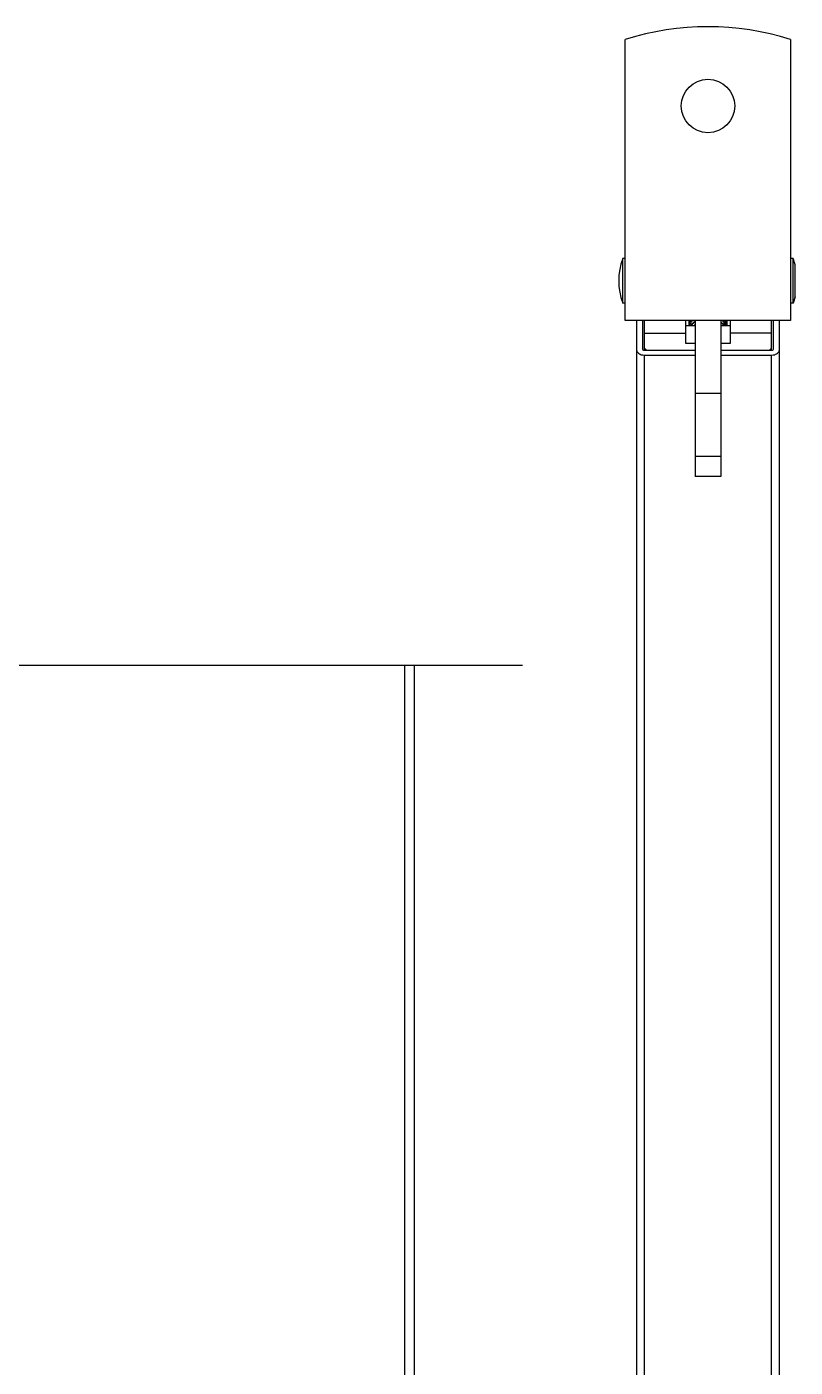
# Model space of a CAD drawing. Extents: x 185245 to 1992634, y -19957 to 755165.
# Drawn here: x 1879905 to 1881006, y 567198 to 569119 of the extents above; entities that cross this region are included whole.
import ezdxf

# ---------------------------------------------------------------- set-up
doc = ezdxf.new("R2010")
doc.units = 0
doc.header["$LTSCALE"] = 1000
doc.header["$MEASUREMENT"] = 0
doc.layers.add('02___PRT_ALL_AXES', color=7, linetype='Continuous')

msp = doc.modelspace()

# ---------------------------------------------------------------- linework, layer by layer
at = {"color": 0, "linetype": 'Continuous'}
for p, q in [((1880762.5, 568698.5), (1880762.5, 569101.3)), ((1880999.4, 569101.3), (1880999.4, 568698.5)), ((1880762.5, 568787.3), (1880758.9, 568787.3)), ((1881003.1, 568787.3), (1880999.4, 568787.3)), ((1880762.5, 568723.5), (1880758.9, 568723.5)), ((1881003.1, 568723.5), (1880999.4, 568723.5)), ((1880999.4, 568698.5), (1880762.5, 568698.5)), ((1880778.5, 568698.5), (1880778.5, 565832)), ((1880787.6, 568657.1), (1880787.6, 568698.5)), ((1880789.9, 568655.4), (1880789.9, 568698.5)), ((1880849.1, 568665.4), (1880849.1, 568698.5)), ((1880862.8, 568698.5), (1880862.8, 568475)), ((1880899.2, 568698.5), (1880899.2, 568475)), ((1880912.9, 568698.5), (1880912.9, 568665.4)), ((1880972.1, 568655.4), (1880972.1, 568698.5)), ((1880974.4, 568698.5), (1880974.4, 568657.1)), ((1880983.5, 565832), (1880983.5, 568698.5)), ((1880789.9, 568680.6), (1880849.1, 568680.6)), ((1880908.3, 568690.9), (1880908.3, 568690.9)), ((1880972.1, 568680.6), (1880912.9, 568680.6)), ((1880862.8, 568655.4), (1880789.9, 568655.4)), ((1880789.9, 565828.9), (1880789.9, 568649)), ((1880789.9, 568649), (1880862.8, 568649)), ((1880972.1, 568655.4), (1880899.2, 568655.4)), ((1880899.2, 568649), (1880972.1, 568649)), ((1880972.1, 565828.9), (1880972.1, 568649)), ((1880899.2, 568594), (1880862.8, 568594)), ((1880899.2, 568503.8), (1880862.8, 568503.8)), ((1880899.2, 568475), (1880862.8, 568475))]:
    msp.add_line(p, q, dxfattribs=at)
at = {"color": 7, "linetype": 'Continuous'}
for p, q in [((1879616, 568204.4), (1880615.1, 568204.4)), ((1880446.3, 568204.4), (1880446.3, 564564.6)), ((1880459.9, 568204.4), (1880459.9, 564564.6))]:
    msp.add_line(p, q, dxfattribs=at)
at = {"color": 0, "linetype": 'Continuous'}
for centre, radius, start, end in [((1880881, 568724.8), 394.7, 72.5364, 107.4636), ((1880866.2, 568698.2), 12.5, 178.8134, 179.9997), ((1880866.3, 568697.2), 12.6, 175.6608, 179.9953), ((1880866.3, 568697.2), 12.7, 180.0261, 188.8295), ((1880866.3, 568693.4), 12.7, 171.1911, 179.9741), ((1880866.3, 568697.2), 12.7, 174.401, 175.6635), ((1880866.7, 568693.3), 13.1, 164.6083, 171.1845), ((1880867, 568693.2), 13.3, 163.5974, 164.6218), ((1880867.4, 568693.1), 13.8, 157.0287, 163.5614), ((1880884.3, 568673.1), 26.8, 54.584, 55.9763), ((1880892.7, 568690.8), 15.6, 14.2329, 17.4998), ((1880893.1, 568694.8), 15.2, 9.4059, 14.0602), ((1880893.1, 568690.9), 15.2, 7.342, 14.2378), ((1880893.2, 568695.7), 15.1, 7.5196, 10.3775), ((1880893.4, 568694.8), 15, 3.7181, 9.4047), ((1880893.4, 568699.7), 14.9, 352.4837, 355.3612), ((1880893.5, 568695.8), 14.9, 0.0172, 7.5261), ((1880893.5, 568694.8), 14.9, 352.2882, 359.9823), ((1880893.6, 568694.8), 14.8, 0.0033, 3.71), ((1880866.3, 568692.4), 12.6, 175.6605, 179.9953), ((1880866.3, 568692.4), 12.7, 180.0139, 186.93), ((1880866.8, 568688.5), 13.1, 164.6598, 169.3157), ((1880867, 568688.4), 13.3, 163.5953, 164.6668), ((1880874.8, 568672.3), 23.6, 122.8181, 127.9395), ((1880875.5, 568670.2), 24.9, 121.7583, 123.8494), ((1880875.7, 568670.8), 25.4, 120.9338, 122.8546), ((1880875.9, 568669.6), 25.6, 120.8557, 121.764), ((1880884.2, 568669.1), 27, 55.3596, 55.974), ((1880884.4, 568669.4), 26.5, 54.0186, 55.3617), ((1880893.5, 568690.9), 14.9, 0.0162, 7.3323)]:
    msp.add_arc(centre, radius, start, end, dxfattribs=at)
for points, knots in [([(1880855.2, 568698.5), (1880855, 568698.1), (1880854.2, 568696.4), (1880853.8, 568694.7), (1880853.7, 568693.3)], [0, 0, 0, 0, 0.256497, 1, 1, 1, 1]), ([(1880858.9, 568698.5), (1880857.8, 568697.4), (1880855.8, 568695.1), (1880854.5, 568692.3), (1880854.1, 568690.9)], [0, 0, 0, 0, 0.519467, 1, 1, 1, 1]), ([(1880854.2, 568692.2), (1880854.3, 568692.7), (1880855.2, 568695), (1880856.6, 568697.1), (1880857.9, 568698.5)], [0, 0, 0, 0, 0.239996, 1, 1, 1, 1]), ([(1880855.8, 568690.9), (1880856.2, 568691.5), (1880858.1, 568694.1), (1880860.6, 568696.2), (1880862.7, 568697.4)], [0, 0, 0, 0, 0.235297, 1, 1, 1, 1]), ([(1880862.7, 568696.4), (1880862.1, 568696.1), (1880859.7, 568694.5), (1880857.7, 568692.6), (1880856.5, 568690.9)], [0, 0, 0, 0, 0.26441, 1, 1, 1, 1]), ([(1880899.3, 568696.3), (1880899.9, 568695.9), (1880902, 568694.4), (1880903.8, 568692.5), (1880905, 568690.9)], [0, 0, 0, 0, 0.260528, 1, 1, 1, 1]), ([(1880904.3, 568690.9), (1880903.9, 568691.3), (1880902.6, 568692.8), (1880901.1, 568694.1), (1880899.8, 568694.9)], [0, 0, 0, 0, 0.242618, 1, 1, 1, 1]), ([(1880907.2, 568690.9), (1880906.9, 568691.6), (1880905.5, 568694.5), (1880903.4, 568696.9), (1880901.5, 568698.5)], [0, 0, 0, 0, 0.238978, 1, 1, 1, 1]), ([(1880902.6, 568698.5), (1880903.1, 568697.9), (1880905.2, 568695.7), (1880906.8, 568693), (1880907.5, 568690.9)], [0, 0, 0, 0, 0.263007, 1, 1, 1, 1]), ([(1880908.3, 568690.9), (1880908.2, 568692.2), (1880907.7, 568694.9), (1880906.5, 568697.3), (1880905.8, 568698.5)], [0, 0, 0, 0, 0.49066, 1, 1, 1, 1]), ([(1880906.3, 568698.5), (1880906.5, 568698.2), (1880907, 568697.3), (1880907.4, 568696.3), (1880907.6, 568695.5)], [0, 0, 0, 0, 0.253666, 1, 1, 1, 1]), ([(1880778.5, 568657.1), (1880778.5, 568655.4), (1880780.2, 568651.9), (1880783.5, 568650.2), (1880785.4, 568649.6)], [0, 0, 0, 0, 0.452141, 1, 1, 1, 1]), ([(1880789.9, 568655.4), (1880789.6, 568655.4), (1880788.6, 568655.5), (1880787.6, 568656.4), (1880787.6, 568657.1)], [0, 0, 0, 0, 0.29846, 1, 1, 1, 1]), ([(1880974.4, 568657.1), (1880974.4, 568656.4), (1880973.3, 568655.5), (1880972.4, 568655.4), (1880972.1, 568655.4)], [0, 0, 0, 0, 0.70154, 1, 1, 1, 1]), ([(1880976.6, 568649.6), (1880978.4, 568650.2), (1880981.8, 568651.9), (1880983.5, 568655.4), (1880983.5, 568657.1)], [0, 0, 0, 0, 0.547859, 1, 1, 1, 1])]:
    msp.add_open_spline(points, degree=3, knots=knots, dxfattribs=at)
for points in [[(1880785.4, 568649.6), (1880786.8, 568649.2), (1880788.4, 568649), (1880789.9, 568649)], [(1880972.1, 568649), (1880973.6, 568649), (1880975.1, 568649.2), (1880976.6, 568649.6)]]:
    msp.add_open_spline(points, degree=3, dxfattribs=at)
at = {"layer": '02___PRT_ALL_AXES', "color": 0, "linetype": 'Continuous'}
for p, q in [((1880758.9, 568723.5), (1880758.9, 568787.3)), ((1880762.5, 568787.3), (1880758.9, 568787.3)), ((1881003.1, 568787.3), (1880999.4, 568787.3)), ((1881003.1, 568723.5), (1881003.1, 568787.3)), ((1881006, 568778.2), (1881003.1, 568787.3)), ((1881006, 568732.6), (1881006, 568778.2)), ((1881006, 568732.6), (1881003.1, 568723.5)), ((1880762.5, 568723.5), (1880758.9, 568723.5)), ((1881003.1, 568723.5), (1880999.4, 568723.5)), ((1880862.8, 568690.9), (1880849.1, 568690.9)), ((1880912.9, 568690.9), (1880899.2, 568690.9)), ((1880789.9, 568659.1), (1880793.5, 568655.4)), ((1880862.8, 568665.4), (1880849.1, 568665.4)), ((1880912.9, 568665.4), (1880899.2, 568665.4)), ((1880968.5, 568655.4), (1880972.1, 568659.1))]:
    msp.add_line(p, q, dxfattribs=at)
msp.add_circle((1880881, 569006), 38.3, dxfattribs=at)
for centre, start, end in [((1880844.2, 568755.4), 159.5127, 200.4873), ((1880917.7, 568755.4), 14.4775, 20.4873), ((1880917.7, 568755.4), 339.5127, 345.5225)]:
    msp.add_arc(centre, 91.1, start, end, dxfattribs=at)

doc.saveas('drawing.dxf')
